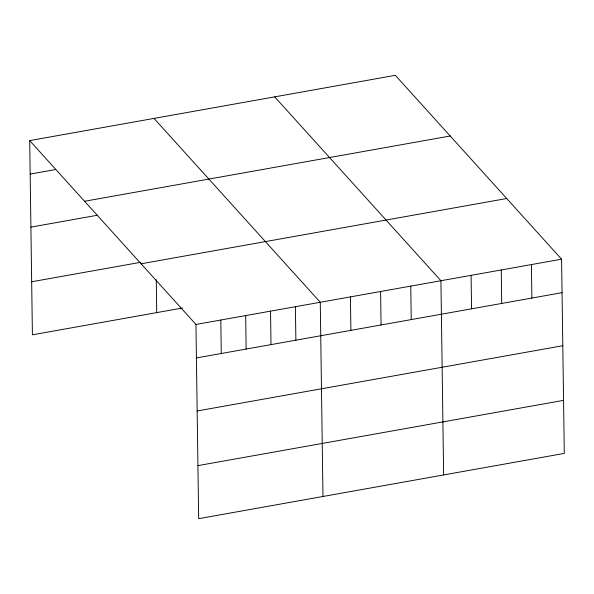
<?xml version="1.0" encoding="UTF-8"?>
<svg xmlns="http://www.w3.org/2000/svg" width="594" height="594" viewBox="0 0 594 594"><rect width="100%" height="100%" fill="white"/><g stroke="black" fill="none" stroke-linecap="round" stroke-linejoin="round"><path stroke-width="0.89" d="M29.7 140.6L395.337 75.327L561.59 259.192L564.3 453.4L198.663 518.673L195.953 324.458L29.7 140.6L32.41 334.808L182.455 308.026M30.168 174.079L55.034 169.639M84.563 201.269L450.2 136.004M30.91 227.116L97.505 215.228M31.668 281.764L140.889 262.273M141.09 263.788L506.727 198.515M195.953 324.458L561.59 259.192M196.421 357.937L562.058 292.671M197.156 410.981L562.793 345.715M197.921 465.629L563.558 400.363M274.68 96.867L440.926 280.732L443.636 474.94M154.017 118.406L320.27 302.272L322.98 496.48M531.422 264.575L531.89 298.054M501.254 269.958L501.722 303.437M471.094 275.349L471.562 308.828M410.766 286.115L411.226 319.594M380.598 291.498L381.066 324.977M350.43 296.889L350.898 330.361M295.404 306.704L295.871 340.184M270.537 311.145L271.005 344.624M245.678 315.585L246.146 349.064M220.812 320.025L221.28 353.504M156.267 279.692L156.727 312.615"/></g></svg>
